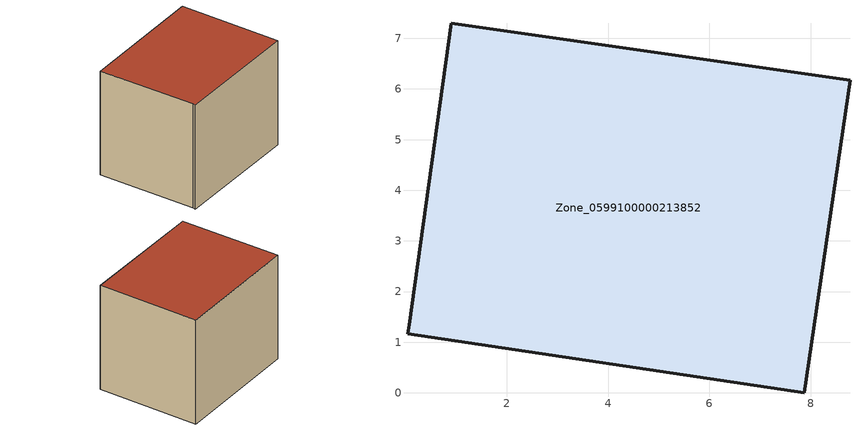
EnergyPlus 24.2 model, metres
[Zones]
Zone_0599100000213852
 floor ground (C_G): 0.07,1.34 0.9,7.3 8.78,6.17 7.87,0 0.04,1.16 z0
 wall outside (C_F): 7.87,0 8.78,6.17 0.9,7.3 0.07,1.34 0.04,1.16 7.87,0 z0:6.66
 roof outside (C_R): 0.9,7.3 0.07,1.34 0.04,1.16 7.87,0 8.78,6.17 z6.66
[BUILDING]
Pand.0599100000213852: North Axis=0; Terrain=City; Loads Convergence Tolerance Value=0.04; Temperature Convergence Tolerance Value=0.4; Solar Distribution=FullExterior; Maximum Number of Warmup Days=25; Minimum Number of Warmup Days=1
[Site:Location]
Rotterdam.The.Hague.AP_ZH_NLD Design_Conditions: Latitude=51.96; Longitude=4.45; Time Zone=1; Elevation=-4.5
[SITE:GROUNDTEMPERATURE:BUILDINGSURFACE]
18, 18, 18, 18, 18, 18, 18, 18, 18, 18, 18, 18
[MATERIAL] Thermal Absorptance=0.9; Solar Absorptance=0.7; Visible Absorptance=0.7
Name | Roughness | Thickness | Conductivity | Density | Specific Heat
G.TC.1946-1964 | MediumSmooth | 0.15 | 1 | 540 | 1210
F.TC.1946-1964 | Rough | 0.3 | 0.857143 | 1920 | 840
R.TC.1946-1964 | MediumRough | 0.2 | 0.235294 | 1500 | 1000
[CONSTRUCTION]
C_G: G.TC.1946-1964
C_F: F.TC.1946-1964
C_R: R.TC.1946-1964
[ZONE]
Zone_0599100000213852: Type=1; Multiplier=1; Ceiling Height=Autocalculate; Volume=Autocalculate; Floor Area=autocalculate; Part of Total Floor Area=Yes
[ZONEINFILTRATION:DESIGNFLOWRATE]
Infil_Zone_0599100000213852: Zone or ZoneList or Space or SpaceList=Zone_0599100000213852; Schedule=AlwaysOn; Design Flow Rate Calculation Method=Flow/Area; Flow Rate per Floor Area=0.003; Constant Term Coefficient=1; Temperature Term Coefficient=0; Velocity Term Coefficient=0; Velocity Squared Term Coefficient=0
[HVACTEMPLATE:ZONE:IDEALLOADSAIRSYSTEM]
Zone_0599100000213852: Maximum Heating Supply Air Temperature=50; Minimum Cooling Supply Air Temperature=13; Maximum Heating Supply Air Humidity Ratio=0.0156; Minimum Cooling Supply Air Humidity Ratio=0.0077; Heating Limit=NoLimit; Cooling Limit=NoLimit; Dehumidification Control Type=ConstantSensibleHeatRatio; Cooling Sensible Heat Ratio=0.7; Dehumidification Setpoint=60; Humidification Control Type=None; Humidification Setpoint=30; Outdoor Air Method=None; Outdoor Air Flow Rate per Person=0.00944; Outdoor Air Flow Rate per Zone Floor Area=0; Outdoor Air Flow Rate per Zone=0; Demand Controlled Ventilation Type=None; Outdoor Air Economizer Type=NoEconomizer; Heat Recovery Type=None; Sensible Heat Recovery Effectiveness=0.7; Latent Heat Recovery Effectiveness=0.65
[ZONECONTROL:THERMOSTAT]
ThermostatControl_Zone_0599100000213852: Zone or ZoneList=Zone_0599100000213852; Control Type Schedule=DualSetpointControlType; Control 1=Thermostat_Zone_0599100000213852; Temperature Difference Between Cutout And Setpoint=0
[THERMOSTATSETPOINT:DUALSETPOINT]
Thermostat_Zone_0599100000213852: Heating Setpoint Temperature Schedule=HeatingSetpoint_Zone_0599100000213852; Cooling Setpoint Temperature Schedule=CoolingSetpoint_Zone_0599100000213852
[SCHEDULE:COMPACT]
HeatingSetpoint_Zone_0599100000213852: Through: 12/31, For: AllDays, Until: 24:00, 21
CoolingSetpoint_Zone_0599100000213852: Through: 12/31, For: AllDays, Until: 24:00, 24
DualSetpointControlType: Through: 12/31, For: AllDays, Until: 24:00, 4
AlwaysOn: Through: 12/31, For: AllDays, Until: 24:00, 1
